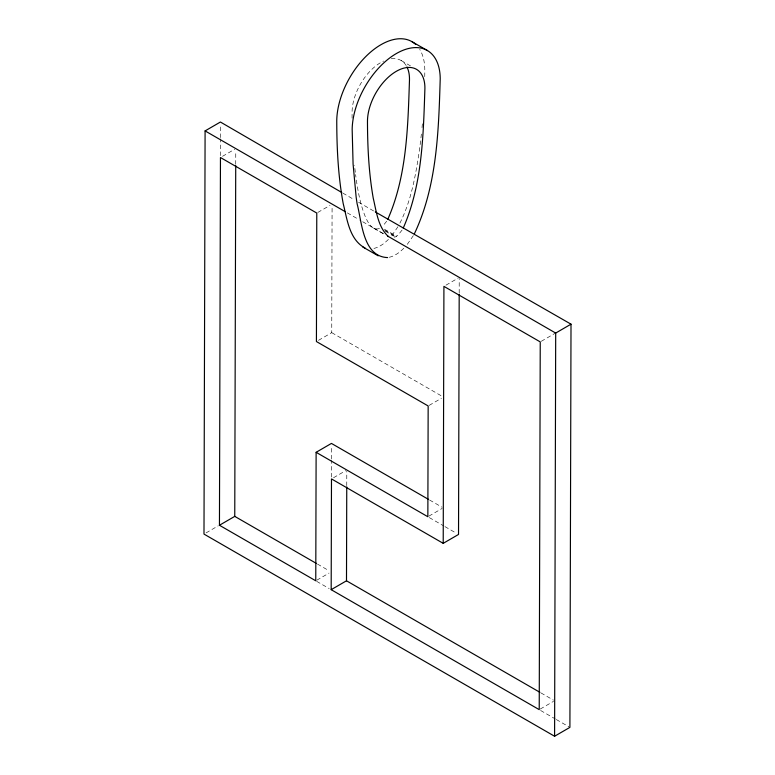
<?xml version="1.0" encoding="UTF-8"?>
<svg xmlns="http://www.w3.org/2000/svg" width="775" height="775" viewBox="0 0 775 775"><rect width="100%" height="100%" fill="white"/><g stroke="black" fill="none" stroke-linecap="round" stroke-linejoin="round"><path stroke-width="0.58" stroke-dasharray="3.88 2.91" d="M220.313 155.639L220.362 138.832M220.371 137.63L220.4 124.426M235.726 164.358L235.765 151.047M331.342 477.042L331.39 460.234M331.39 459.032L331.429 445.819M318.467 340.351L331.739 332.659L332.088 206.567M346.754 485.683L346.793 471.229M459.188 293.163L459.226 278.68M424.748 76.667L424.807 69.992A62.465 35.95 -60.2 0 0 419.701 49.358M422.365 123.797L421.939 128.485M421.377 134.046L420.438 142.261A428.401 246.557 -60.2 0 1 419.401 150.292C415.574 175.78 411.118 201.868 398.989 224.905M397.933 226.755L391.578 235.939M413.346 235.6L406.991 244.774M386.667 221.214L382.501 226.455M402.08 230.059L397.914 235.3L394.31 237.547M388.44 239.427L384.952 242.604A32.008 18.416 -60.2 0 1 375.672 247.932L373.899 248.436M403.843 248.262L400.365 251.439A32.008 18.416 -60.2 0 1 391.084 256.777L389.312 257.271M222.502 156.327L234.748 149.217M317.798 212.457L330.053 205.356M445.964 285.181L458.209 278.07M206.034 532.909L218.279 525.799M429.176 405.373L441.43 398.263M541.26 341.31L555.549 333.017M333.521 477.729L345.776 470.619M316.791 580.204L329.036 573.093M428.875 516.14L442.147 508.439M540.252 709.048L553.524 701.346M379.498 228.48C372.155 231.095 367.708 222.144 365.325 216.709C359.823 203.292 357.537 188.829 355.58 174.54M401.198 60.557L410.45 65.865M384.381 229.206L396.713 236.278M384.807 230.204L396.112 236.685M385.233 231.134L395.512 237.034M383.702 233.818L359.852 220.1M373.56 228.112L383.838 234.002M347.307 212.873L358.806 219.499M331.739 332.659L441.382 395.87M429.592 500.02L442.118 507.238M429.292 517.593L443.91 526.022M444.957 526.622L456.436 533.248M317.469 564.064L328.988 570.7M540.95 692.918L553.495 700.154M316.636 581.327L329.191 588.574M540.601 710.472L555.249 718.919M556.295 719.52L568.86 726.756M342.841 193.091L354.359 199.776M358.544 202.207L374.238 211.323M355.299 172.263L354.514 165.23M352.092 118.197L352.063 112.637A40.736 23.444 -60.2 0 1 383.644 61.041M391.23 58.755A40.736 23.444 -60.2 0 1 406.439 65.972"/><path stroke-width="1.16" d="M341.794 192.491L220.41 122.024L205.094 130.907L203.99 534.091L554.59 736.25L569.906 727.367L571.01 324.173L375.284 211.924M219.451 525.256L220.458 157.519L316.781 213.057L316.423 341.543L428.158 405.964L427.848 516.731L316.123 452.309L315.764 580.795L219.451 525.256L234.757 516.373L235.726 165.559M443.213 543.343L443.92 286.363L540.243 341.901L539.226 709.638L331.177 589.678L331.487 478.911L443.213 543.343L458.529 534.45L459.188 294.364M331.177 589.678L346.493 580.795L346.754 486.884M554.59 736.25L555.694 333.066L571.01 324.173M387.839 219.218C406.982 175.625 407.902 126.528 409.491 79.67A40.736 23.444 -60.2 0 0 406.952 66.931M403.252 228.053C422.394 184.469 423.315 135.363 424.903 88.505A40.736 23.444 -60.2 0 0 396.354 71.29A40.736 23.444 -60.2 0 0 367.476 121.481C367.544 147.172 368.803 172.97 373.269 198.303C376.398 211.43 377.948 226.949 388.391 236.588M414.402 233.75C437.11 185.767 438.611 130.985 440.219 78.827A62.465 35.95 -60.2 0 0 396.451 53.494A62.465 35.95 -60.2 0 0 352.17 129.386L353.08 164.019L356.132 196.966A429.36 247.109 -60.2 0 0 357.12 203.835C361.906 221.863 362.729 256.583 387.616 257.591M316.123 452.309L331.438 443.416L428.546 499.41M365.064 248.039C349.312 239.698 347.152 219.209 343.209 203.622C338.152 176.254 336.786 148.335 336.757 120.551A62.465 35.95 -60.2 0 1 366.982 55.393A62.465 35.95 -60.2 0 1 415.729 44.475M412.097 41.763L427.509 50.598M362.778 246.983L378.19 255.818M205.094 130.907L345.214 211.662M387.81 236.172L555.694 333.066M234.757 516.373L316.423 563.454M346.493 580.795L539.904 692.317"/></g></svg>
